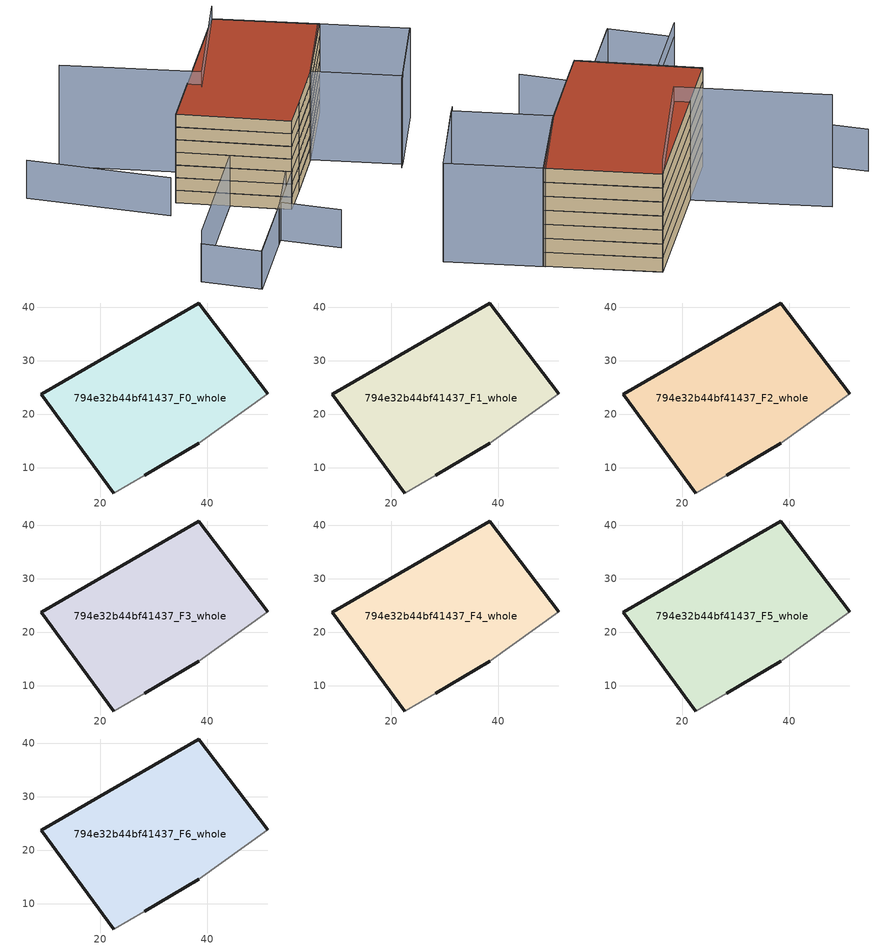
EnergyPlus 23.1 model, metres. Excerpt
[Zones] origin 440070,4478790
794e32b44bf41437_F0_whole
 floor ground (EU_floor_Construction): 38.41,14.57 51.28,23.85 38.43,40.78 9.01,23.75 22.49,5.25 28.32,8.62 z0
 wall outside (EU_wall_Construction): 22.49,5.25 9.01,23.75 38.43,40.78 51.28,23.85 / 38.41,14.57 28.32,8.62 z0:3
 wall adiabatic (EU_wall_Construction): 51.28,23.85 38.41,14.57 / 28.32,8.62 22.49,5.25 z0:3
794e32b44bf41437_F1_whole
 floor to 794e32b44bf41437_F0_whole (EU_floor_Construction): 38.4,14.57 51.27,23.85 38.43,40.78 9,23.75 22.49,5.25 28.32,8.62 z3
 wall outside (EU_wall_Construction): 22.49,5.25 9.01,23.75 38.43,40.78 51.28,23.85 / 38.41,14.57 28.32,8.62 z3:6
 wall adiabatic (EU_wall_Construction): 51.28,23.85 38.41,14.57 / 28.32,8.62 22.49,5.25 z3:6
794e32b44bf41437_F2_whole
 floor to 794e32b44bf41437_F1_whole (EU_floor_Construction): 38.4,14.57 51.27,23.85 38.43,40.78 9,23.75 22.49,5.25 28.32,8.62 z6
 wall outside (EU_wall_Construction): 22.49,5.25 9.01,23.75 38.43,40.78 51.28,23.85 / 38.41,14.57 28.32,8.62 z6:9
 wall adiabatic (EU_wall_Construction): 51.28,23.85 38.41,14.57 / 28.32,8.62 22.49,5.25 z6:9
794e32b44bf41437_F3_whole
 floor to 794e32b44bf41437_F2_whole (EU_floor_Construction): 38.4,14.57 51.27,23.85 38.43,40.78 9,23.75 22.49,5.25 28.32,8.62 z9
 wall outside (EU_wall_Construction): 22.49,5.25 9.01,23.75 38.43,40.78 51.28,23.85 / 38.41,14.57 28.32,8.62 z9:12
 wall adiabatic (EU_wall_Construction): 51.28,23.85 38.41,14.57 / 28.32,8.62 22.49,5.25 z9:12
794e32b44bf41437_F4_whole
 floor to 794e32b44bf41437_F3_whole (EU_floor_Construction): 38.4,14.57 51.27,23.85 38.43,40.78 9,23.75 22.49,5.25 28.32,8.62 z12
 wall outside (EU_wall_Construction): 22.49,5.25 9.01,23.75 38.43,40.78 51.28,23.85 / 38.41,14.57 28.32,8.62 z12:15
 wall adiabatic (EU_wall_Construction): 51.28,23.85 38.41,14.57 / 28.32,8.62 22.49,5.25 z12:15
794e32b44bf41437_F5_whole
 floor to 794e32b44bf41437_F4_whole (EU_floor_Construction): 38.4,14.57 51.27,23.85 38.43,40.78 9,23.75 22.49,5.25 28.32,8.62 z15
 wall outside (EU_wall_Construction): 22.49,5.25 9.01,23.75 38.43,40.78 51.28,23.85 / 38.41,14.57 28.32,8.62 z15:18
 wall adiabatic (EU_wall_Construction): 51.28,23.85 38.41,14.57 / 28.32,8.62 22.49,5.25 z15:18
794e32b44bf41437_F6_whole
 floor to 794e32b44bf41437_F5_whole (EU_floor_Construction): 38.4,14.57 51.27,23.85 38.43,40.78 9,23.75 22.49,5.25 28.32,8.62 z18
 wall outside (EU_wall_Construction): 22.49,5.25 9.01,23.75 38.43,40.78 51.28,23.85 / 38.41,14.57 28.32,8.62 z18:21
 wall adiabatic (EU_wall_Construction): 51.28,23.85 38.41,14.57 / 28.32,8.62 22.49,5.25 z18:21
 roof outside (EU_roof_Construction): 38.43,40.78 51.28,23.85 38.41,14.57 28.32,8.62 22.49,5.25 9.01,23.75 z21
shading: -1.85,-8.69 13.12,-0.15 / 13.12,-0.15 19.16,-10.73 / 11.9,-0.88 21.75,6.28 / 22.39,5.18 36.12,15.25 / -9.34,46.48 5.11,21.55 / -7.95,1.7 16.39,15.8 / 16.39,15.8 22.49,5.25 / 22.49,5.25 -1.85,-8.84 / -1.85,-8.84 -7.95,1.7 z0:9; 47.71,-1.02 61.96,9.74 / 51.02,24.18 61.97,9.68 / 61.97,9.68 48.79,-0.27 / 48.79,-0.27 37.84,14.23 / 37.84,14.23 51.02,24.18 z0:21; 9.94,24.35 15.27,15.15 / 15.27,15.15 -7.89,1.72 z0:12; 38.44,40.78 20.14,26.91 / 20.14,26.91 3.21,49.23 z0:24
[Building]
EU S2 Campaign: North Axis=0; Terrain=City; Solar Distribution=FullExterior
[Site:Location]
Madrid: Latitude=40.5; Longitude=-3.5; Time Zone=1; Elevation=609
[SizingPeriod:WeatherFileDays]
AnnualSizingPeriod: Begin Month=1; Begin Day of Month=1; End Month=12; End Day of Month=31; Day of Week for Start Day=Monday; Use Weather File Daylight Saving Period=No; Use Weather File Rain and Snow Indicators=No
[MATERIAL]
EU_InternalMass_Material: Roughness=MediumRough; Thickness=0.1; Conductivity=1; Density=1800; Specific Heat=900; Thermal Absorptance=0.9; Solar Absorptance=0.7; Visible Absorptance=0.7
[MATERIAL:NOMASS] Roughness=MediumRough; Thermal Absorptance=0.9; Solar Absorptance=0.7; Visible Absorptance=0.7
Name | Thermal Resistance
EU_wall_NoMass | 0.609216
EU_roof_NoMass | 0.513268
EU_floor_NoMass | 0.568163
[CONSTRUCTION]
EU_wall_Construction: EU_wall_NoMass
EU_roof_Construction: EU_roof_NoMass
EU_floor_Construction: EU_floor_NoMass
EU_InternalMass_Construction: EU_InternalMass_Material
[ZONE] Type=1; Multiplier=1; Ceiling Height=autocalculate; Volume=2293.32; Floor Area=autocalculate; Part of Total Floor Area=Yes
794e32b44bf41437_F0_whole; 794e32b44bf41437_F1_whole; 794e32b44bf41437_F2_whole; 794e32b44bf41437_F3_whole; 794e32b44bf41437_F4_whole; 794e32b44bf41437_F5_whole; 794e32b44bf41437_F6_whole
[INTERNALMASS] Construction=EU_InternalMass_Construction; Surface Area=764.44
Name | Zone or ZoneList
794e32b44bf41437_F0_whole_EU_InternalMass | 794e32b44bf41437_F0_whole
794e32b44bf41437_F1_whole_EU_InternalMass | 794e32b44bf41437_F1_whole
794e32b44bf41437_F2_whole_EU_InternalMass | 794e32b44bf41437_F2_whole
794e32b44bf41437_F3_whole_EU_InternalMass | 794e32b44bf41437_F3_whole
794e32b44bf41437_F4_whole_EU_InternalMass | 794e32b44bf41437_F4_whole
794e32b44bf41437_F5_whole_EU_InternalMass | 794e32b44bf41437_F5_whole
794e32b44bf41437_F6_whole_EU_InternalMass | 794e32b44bf41437_F6_whole
[OTHEREQUIPMENT] Fuel Type=Electricity; Design Level Calculation Method=Watts/Area; Power per Zone Floor Area=1; Fraction Latent=0; Fraction Radiant=0; Fraction Lost=0; Carbon Dioxide Generation Rate=0; EndUse Subcategory=EU_Step8_InternalGains
Name | Zone or ZoneList or Space or SpaceList | Schedule
EU_Step8_InternalGain_794e32b44bf41437_F0_whole_f000 | 794e32b44bf41437_F0_whole | EU_Step8_GainSchedule_794e32b44bf41437_F0_whole_f000
EU_Step8_InternalGain_794e32b44bf41437_F1_whole_f000 | 794e32b44bf41437_F1_whole | EU_Step8_GainSchedule_794e32b44bf41437_F1_whole_f000
EU_Step8_InternalGain_794e32b44bf41437_F2_whole_f000 | 794e32b44bf41437_F2_whole | EU_Step8_GainSchedule_794e32b44bf41437_F2_whole_f000
EU_Step8_InternalGain_794e32b44bf41437_F3_whole_f000 | 794e32b44bf41437_F3_whole | EU_Step8_GainSchedule_794e32b44bf41437_F3_whole_f000
EU_Step8_InternalGain_794e32b44bf41437_F4_whole_f000 | 794e32b44bf41437_F4_whole | EU_Step8_GainSchedule_794e32b44bf41437_F4_whole_f000
EU_Step8_InternalGain_794e32b44bf41437_F5_whole_f000 | 794e32b44bf41437_F5_whole | EU_Step8_GainSchedule_794e32b44bf41437_F5_whole_f000
EU_Step8_InternalGain_794e32b44bf41437_F6_whole_f000 | 794e32b44bf41437_F6_whole | EU_Step8_GainSchedule_794e32b44bf41437_F6_whole_f000
[ZONEVENTILATION:DESIGNFLOWRATE] Schedule=EU_AlwaysOn; Design Flow Rate Calculation Method=AirChanges/Hour; Air Changes per Hour=0.752966; Ventilation Type=Natural; Fan Pressure Rise=0; Fan Total Efficiency=1; Constant Term Coefficient=1; Temperature Term Coefficient=0; Velocity Term Coefficient=0; Velocity Squared Term Coefficient=0; Minimum Indoor Temperature=-100; Maximum Indoor Temperature=100; Delta Temperature=-100; Minimum Outdoor Temperature=-100; Maximum Outdoor Temperature=100; Maximum Wind Speed=40
Name | Zone or ZoneList or Space or SpaceList
EU_ConstantAir_794e32b44bf41437_F0_whole | 794e32b44bf41437_F0_whole
EU_ConstantAir_794e32b44bf41437_F1_whole | 794e32b44bf41437_F1_whole
EU_ConstantAir_794e32b44bf41437_F2_whole | 794e32b44bf41437_F2_whole
EU_ConstantAir_794e32b44bf41437_F3_whole | 794e32b44bf41437_F3_whole
EU_ConstantAir_794e32b44bf41437_F4_whole | 794e32b44bf41437_F4_whole
EU_ConstantAir_794e32b44bf41437_F5_whole | 794e32b44bf41437_F5_whole
EU_ConstantAir_794e32b44bf41437_F6_whole | 794e32b44bf41437_F6_whole
[HVACTEMPLATE:THERMOSTAT] Constant Heating Setpoint=20; Constant Cooling Setpoint=50
EU_HeatOnly_794e32b44bf41437_F0_whole; EU_HeatOnly_794e32b44bf41437_F1_whole; EU_HeatOnly_794e32b44bf41437_F2_whole; EU_HeatOnly_794e32b44bf41437_F3_whole; EU_HeatOnly_794e32b44bf41437_F4_whole; EU_HeatOnly_794e32b44bf41437_F5_whole; EU_HeatOnly_794e32b44bf41437_F6_whole
[HVACTEMPLATE:ZONE:IDEALLOADSAIRSYSTEM] System Availability Schedule=EU_AlwaysOn; Maximum Heating Supply Air Temperature=50; Minimum Cooling Supply Air Temperature=13; Maximum Heating Supply Air Humidity Ratio=0.0156; Minimum Cooling Supply Air Humidity Ratio=0.0077; Heating Limit=NoLimit; Cooling Limit=NoLimit; Heating Availability Schedule=EU_AlwaysOn; Cooling Availability Schedule=EU_CoolingOff; Dehumidification Control Type=ConstantSensibleHeatRatio; Cooling Sensible Heat Ratio=0.7; Dehumidification Setpoint=60; Humidification Control Type=None; Humidification Setpoint=30; Outdoor Air Method=None; Outdoor Air Flow Rate per Person=0.00944; Outdoor Air Flow Rate per Zone Floor Area=0; Outdoor Air Flow Rate per Zone=0; Demand Controlled Ventilation Type=None; Outdoor Air Economizer Type=NoEconomizer; Heat Recovery Type=None; Sensible Heat Recovery Effectiveness=0.7; Latent Heat Recovery Effectiveness=0.65
Name | Template Thermostat
794e32b44bf41437_F0_whole | EU_HeatOnly_794e32b44bf41437_F0_whole
794e32b44bf41437_F1_whole | EU_HeatOnly_794e32b44bf41437_F1_whole
794e32b44bf41437_F2_whole | EU_HeatOnly_794e32b44bf41437_F2_whole
794e32b44bf41437_F3_whole | EU_HeatOnly_794e32b44bf41437_F3_whole
794e32b44bf41437_F4_whole | EU_HeatOnly_794e32b44bf41437_F4_whole
794e32b44bf41437_F5_whole | EU_HeatOnly_794e32b44bf41437_F5_whole
794e32b44bf41437_F6_whole | EU_HeatOnly_794e32b44bf41437_F6_whole
[SIZING:ZONE] Zone Cooling Design Supply Air Temperature Input Method=SupplyAirTemperature; Zone Cooling Design Supply Air Temperature=13; Zone Heating Design Supply Air Temperature Input Method=SupplyAirTemperature; Zone Heating Design Supply Air Temperature=50; Zone Cooling Design Supply Air Humidity Ratio=0.008; Zone Heating Design Supply Air Humidity Ratio=0.008; Cooling Design Air Flow Method=DesignDay; Cooling Design Air Flow Rate=0; Cooling Minimum Air Flow per Zone Floor Area=0.000762; Cooling Minimum Air Flow=0; Cooling Minimum Air Flow Fraction=0.2; Heating Design Air Flow Method=DesignDay; Heating Design Air Flow Rate=0; Heating Maximum Air Flow per Zone Floor Area=0.002032; Heating Maximum Air Flow=0.141576; Heating Maximum Air Flow Fraction=0.3; Account for Dedicated Outdoor Air System=No; Dedicated Outdoor Air System Control Strategy=NeutralSupplyAir; Dedicated Outdoor Air Low Setpoint Temperature for Design=autosize; Dedicated Outdoor Air High Setpoint Temperature for Design=autosize; Zone Load Sizing Method=Sensible Load Only No Latent Load; Zone Latent Cooling Design Supply Air Humidity Ratio Input Method=HumidityRatioDifference; Zone Cooling Design Supply Air Humidity Ratio Difference=0.005; Zone Latent Heating Design Supply Air Humidity Ratio Input Method=HumidityRatioDifference; Zone Humidification Design Supply Air Humidity Ratio Difference=0.005
794e32b44bf41437_F0_whole; 794e32b44bf41437_F1_whole; 794e32b44bf41437_F2_whole; 794e32b44bf41437_F3_whole; 794e32b44bf41437_F4_whole; 794e32b44bf41437_F5_whole; 794e32b44bf41437_F6_whole
[SCHEDULE:CONSTANT]
Name | Hourly Value
EU_AlwaysOn | 1
EU_CoolingOff | 0
[SCHEDULE:FILE] Column Number=1; Rows to Skip at Top=0; Number of Hours of Data=8760; Column Separator=Comma; Interpolate to Timestep=No; Minutes per Item=60; Adjust Schedule for Daylight Savings=Yes
Name | File
EU_Step8_GainSchedule_794e32b44bf41437_F0_whole_f000 | ../../schedules/794e32b44bf41437/794e32b44bf41437_F0_whole_f000_gain.csv
EU_Step8_GainSchedule_794e32b44bf41437_F1_whole_f000 | ../../schedules/794e32b44bf41437/794e32b44bf41437_F1_whole_f000_gain.csv
EU_Step8_GainSchedule_794e32b44bf41437_F2_whole_f000 | ../../schedules/794e32b44bf41437/794e32b44bf41437_F2_whole_f000_gain.csv
EU_Step8_GainSchedule_794e32b44bf41437_F3_whole_f000 | ../../schedules/794e32b44bf41437/794e32b44bf41437_F3_whole_f000_gain.csv
EU_Step8_GainSchedule_794e32b44bf41437_F4_whole_f000 | ../../schedules/794e32b44bf41437/794e32b44bf41437_F4_whole_f000_gain.csv
EU_Step8_GainSchedule_794e32b44bf41437_F5_whole_f000 | ../../schedules/794e32b44bf41437/794e32b44bf41437_F5_whole_f000_gain.csv
EU_Step8_GainSchedule_794e32b44bf41437_F6_whole_f000 | ../../schedules/794e32b44bf41437/794e32b44bf41437_F6_whole_f000_gain.csv
